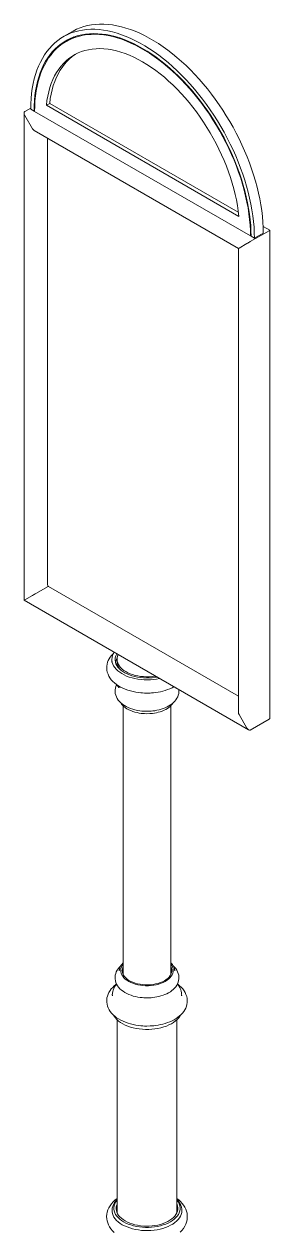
# Model space of a CAD drawing. Header units: inches. Extents: x -11 to 148, y 0 to 136.
# Drawn here: x 134.6 to 147, y 72.4 to 133.4 of the extents above; entities that cross this region are included whole.
import ezdxf

# ---------------------------------------------------------------- set-up
doc = ezdxf.new("R2010")
doc.units = ezdxf.units.IN
doc.layers.add('ZANO_R', color=7, linetype='Continuous', lineweight=0)

msp = doc.modelspace()

# ---------------------------------------------------------------- linework, layer by layer
at = {"layer": 'ZANO_R'}
for p, q in [((137.04078, 133.07337), (136.59015, 132.81323)), ((136.89853, 132.66931), (136.72955, 132.57176)), ((137.12236, 132.79853), (137.01119, 132.73435)), ((134.60104, 128.9485), (134.60104, 104.28826)), ((134.63604, 129.02585), (134.93192, 129.19666)), ((134.93176, 129.14779), (135.10074, 129.05024)), ((135.10074, 129.05024), (135.12898, 129.06654)), ((135.12891, 129.03398), (146.05659, 122.72556)), ((135.72467, 129.34052), (135.89366, 129.43807)), ((145.46083, 123.71996), (135.72467, 129.34052)), ((145.43829, 123.92807), (135.89366, 129.43807)), ((135.03034, 128.14779), (134.63604, 128.83073)), ((135.11484, 128.05859), (145.44423, 122.09556)), ((135.77668, 105.08089), (135.77668, 127.67651)), ((146.04251, 122.44103), (147.00009, 122.99383)), ((146.25374, 122.61175), (146.70436, 122.87189)), ((147.03508, 123.01404), (146.69701, 123.2092)), ((147.03508, 98.3538), (147.03508, 123.01404)), ((145.47922, 122.11577), (145.87352, 122.34347)), ((146.05659, 122.72556), (146.08468, 122.74178)), ((146.08475, 122.7093), (146.25374, 122.61175)), ((145.44423, 122.09556), (145.44423, 98.62192)), ((134.63604, 104.30847), (135.03034, 104.53617)), ((135.19932, 104.63374), (135.82039, 104.99227)), ((135.83301, 104.98333), (145.44423, 99.43489)), ((134.60104, 104.28826), (145.95802, 97.73201)), ((139.30452, 101.29245), (139.30452, 101.16236)), ((139.61718, 98.94573), (139.61718, 85.34435)), ((142.01894, 85.34435), (142.01894, 98.94551)), ((145.87352, 97.82121), (145.47922, 98.50415)), ((147.00009, 98.27644), (146.04251, 97.72364)), ((139.30253, 83.06208), (139.30253, 73.30271)), ((142.3336, 73.30271), (142.3336, 83.06208))]:
    msp.add_line(p, q, dxfattribs=at)
at = {"layer": 'ZANO_R', "flags": 128}
for points in [[(146.25374, 122.61175), (146.24877, 122.88837), (146.23388, 123.17022), (146.2091, 123.45684), (146.17446, 123.74771), (146.13003, 124.04231), (146.07589, 124.34014), (146.01212, 124.64066), (145.93885, 124.94337), (145.8562, 125.24772), (145.76432, 125.55317), (145.66336, 125.85919), (145.55351, 126.16526), (145.43496, 126.47082), (145.30791, 126.77535), (145.17258, 127.0783), (145.02923, 127.37915), (144.87809, 127.67738), (144.71943, 127.97244), (144.55354, 128.26384), (144.38069, 128.55105), (144.2012, 128.83359), (144.01538, 129.11093), (143.82355, 129.3826), (143.62606, 129.64814), (143.42324, 129.90706), (143.21546, 130.15892), (143.00308, 130.40327), (142.78647, 130.63968), (142.56601, 130.86774), (142.34209, 131.08705), (142.1151, 131.29723), (141.88544, 131.4979), (141.65351, 131.68872), (141.41972, 131.86935), (141.18448, 132.03946), (140.94821, 132.19878), (140.7113, 132.347), (140.47419, 132.48388), (140.23729, 132.60918), (140.00101, 132.72266), (139.76577, 132.82415), (139.53199, 132.91345), (139.30006, 132.99041), (139.0704, 133.0549), (138.84341, 133.1068), (138.61949, 133.14602), (138.39903, 133.1725), (138.18242, 133.18618), (137.97004, 133.18704), (137.76225, 133.17508), (137.55944, 133.15032), (137.36195, 133.11281), (137.17012, 133.06261), (136.9843, 132.99981), (136.80481, 132.92451), (136.63196, 132.83687), (136.46607, 132.73701), (136.30741, 132.62513), (136.15627, 132.5014), (136.01291, 132.36607), (135.87759, 132.21935), (135.75054, 132.06152), (135.63199, 131.89283), (135.52214, 131.7136), (135.42118, 131.52414), (135.32929, 131.32477), (135.24665, 131.11585), (135.17337, 130.89774), (135.10961, 130.67084), (135.05547, 130.43552), (135.01104, 130.19222), (134.9764, 129.94134), (134.95161, 129.68334), (134.93673, 129.41867), (134.93176, 129.14779)], [(146.70436, 122.87189), (146.6994, 123.14851), (146.68451, 123.43036), (146.65972, 123.71698), (146.62509, 124.00785), (146.58066, 124.30245), (146.52651, 124.60028), (146.46275, 124.90081), (146.38948, 125.20351), (146.30683, 125.50786), (146.21494, 125.81331), (146.11399, 126.11933), (146.00414, 126.4254), (145.88558, 126.73097), (145.75853, 127.03549), (145.62321, 127.33845), (145.47985, 127.63929), (145.32871, 127.93752), (145.17006, 128.23258), (145.00416, 128.52398), (144.83132, 128.81119), (144.65182, 129.09373), (144.466, 129.37107), (144.27418, 129.64274), (144.07668, 129.90828), (143.87387, 130.1672), (143.66609, 130.41906), (143.45371, 130.66341), (143.2371, 130.89982), (143.01664, 131.12788), (142.79272, 131.34719), (142.56573, 131.55737), (142.33607, 131.75804), (142.10414, 131.94886), (141.87035, 132.12949), (141.63511, 132.2996), (141.39883, 132.45892), (141.16193, 132.60714), (140.92482, 132.74402), (140.68792, 132.86932), (140.45164, 132.9828), (140.2164, 133.08429), (139.98261, 133.17359), (139.75068, 133.25055), (139.52102, 133.31504), (139.29403, 133.36694), (139.07011, 133.40616), (138.84965, 133.43264), (138.63304, 133.44632), (138.42066, 133.44718), (138.21288, 133.43522), (138.01006, 133.41046), (137.81257, 133.37295), (137.62075, 133.32275), (137.43492, 133.25996), (137.25543, 133.18465), (137.08259, 133.09701), (137.04078, 133.07337)], [(146.08475, 122.7093), (146.0798, 122.98133), (146.06497, 123.25856), (146.04027, 123.54053), (146.00576, 123.82671), (145.96149, 124.11659), (145.90754, 124.40965), (145.84402, 124.70535), (145.77104, 125.00317), (145.68872, 125.30258), (145.59722, 125.60302), (145.4967, 125.90396), (145.38735, 126.20486), (145.26935, 126.50517), (145.14293, 126.80435), (145.0083, 127.10187), (144.86572, 127.39719), (144.71544, 127.68977), (144.55773, 127.97909), (144.39288, 128.26463), (144.22118, 128.54586), (144.04294, 128.8223), (143.85848, 129.09343), (143.66813, 129.35877), (143.47225, 129.61784), (143.27117, 129.87017), (143.06527, 130.11532), (142.85491, 130.35283), (142.64048, 130.58228), (142.42235, 130.80326), (142.20093, 131.01536), (141.97661, 131.21821), (141.7498, 131.41144), (141.5209, 131.5947), (141.29033, 131.76766), (141.0585, 131.93001), (140.82584, 132.08147), (140.59275, 132.22174), (140.35966, 132.35058), (140.12699, 132.46776), (139.89517, 132.57308), (139.6646, 132.66632), (139.4357, 132.74734), (139.20889, 132.81599), (138.98457, 132.87213), (138.76314, 132.91568), (138.54502, 132.94654), (138.33059, 132.96467), (138.12023, 132.97003), (137.91433, 132.96262), (137.71325, 132.94244), (137.51737, 132.90954), (137.32702, 132.86396), (137.14256, 132.8058), (136.96432, 132.73516), (136.79262, 132.65217), (136.62776, 132.55696), (136.47005, 132.44973), (136.31977, 132.33066), (136.17719, 132.19997), (136.04257, 132.05788), (135.91615, 131.90466), (135.79815, 131.74058), (135.6888, 131.56594), (135.58828, 131.38106), (135.49678, 131.18626), (135.41446, 130.9819), (135.34148, 130.76834), (135.27796, 130.54598), (135.22401, 130.3152), (135.17974, 130.07643), (135.14523, 129.8301), (135.12053, 129.57665), (135.10569, 129.31655), (135.10074, 129.05024)], [(146.05659, 122.72556), (146.05153, 122.99993), (146.03636, 123.27964), (146.01112, 123.56415), (145.97583, 123.85295), (145.93058, 124.1455), (145.87545, 124.44127), (145.81053, 124.7397), (145.73596, 125.04024), (145.65185, 125.34235), (145.55838, 125.64543), (145.45572, 125.94896), (145.34405, 126.25236), (145.22358, 126.55507), (145.09453, 126.85652), (144.95715, 127.15617), (144.81169, 127.45346), (144.65841, 127.74783), (144.49761, 128.03874), (144.32958, 128.32565), (144.15462, 128.60803), (143.97307, 128.88537), (143.78526, 129.15714), (143.59154, 129.42283), (143.39226, 129.68197), (143.18781, 129.93407), (142.97854, 130.17866), (142.76486, 130.41528), (142.54716, 130.64351), (142.32583, 130.86291), (142.1013, 131.0731), (141.87397, 131.27366), (141.64427, 131.46424), (141.41263, 131.64447), (141.17946, 131.81403), (140.94521, 131.9726), (140.71031, 132.11989), (140.47519, 132.25562), (140.24029, 132.37955), (140.00604, 132.49144), (139.77287, 132.59108), (139.54122, 132.6783), (139.31153, 132.75293), (139.0842, 132.81483), (138.85967, 132.86389), (138.63834, 132.90002), (138.42064, 132.92315), (138.20696, 132.93323), (137.99769, 132.93025), (137.79323, 132.91422), (137.59396, 132.88516), (137.40024, 132.84313), (137.21243, 132.78821), (137.03088, 132.72048), (136.85592, 132.6401), (136.68789, 132.54719), (136.52708, 132.44194), (136.37381, 132.32454), (136.22835, 132.1952), (136.09097, 132.05417), (135.96192, 131.90171), (135.84145, 131.73809), (135.72978, 131.56362), (135.62712, 131.37863), (135.53364, 131.18346), (135.44954, 130.97846), (135.37496, 130.76403), (135.31005, 130.54055), (135.25491, 130.30844), (135.20966, 130.06813), (135.17438, 129.82006), (135.14914, 129.5647), (135.13397, 129.3025), (135.12891, 129.03398)], [(136.94148, 132.725), (136.92068, 132.70987), (136.78735, 132.60514)], [(135.72467, 129.34052), (135.75532, 129.57777), (135.79598, 129.80737), (135.84656, 130.02884), (135.90695, 130.24174), (135.97705, 130.44561), (136.05669, 130.64003), (136.14571, 130.82461), (136.24394, 130.99895), (136.35116, 131.16272), (136.46715, 131.31554), (136.59169, 131.45712), (136.72449, 131.58717), (136.86531, 131.70541), (137.01383, 131.81159), (137.16975, 131.9055), (137.33276, 131.98695), (137.50251, 132.05576), (137.67865, 132.1118), (137.86083, 132.15495), (138.04865, 132.1851), (138.24174, 132.20222), (138.43969, 132.20627), (138.6421, 132.19722), (138.84854, 132.17509), (139.05858, 132.13996), (139.27181, 132.09186), (139.48776, 132.03092), (139.70601, 131.95725), (139.92608, 131.87101), (140.14754, 131.77237), (140.36991, 131.66154), (140.59275, 131.53875), (140.81559, 131.40426), (141.03796, 131.25834), (141.25942, 131.10129), (141.47949, 130.93343), (141.69773, 130.75513), (141.91369, 130.56674), (142.12691, 130.36865), (142.33696, 130.16127), (142.5434, 129.94504), (142.74581, 129.7204), (142.94376, 129.4878), (143.13685, 129.24775), (143.32467, 129.00074), (143.50684, 128.74726), (143.68299, 128.48785), (143.85274, 128.22305), (144.01575, 127.95339), (144.17167, 127.67945), (144.32019, 127.40179), (144.461, 127.12098), (144.59381, 126.83759), (144.71834, 126.55223), (144.83434, 126.26548), (144.94156, 125.97792), (145.03979, 125.69017), (145.12881, 125.40281), (145.20845, 125.11643), (145.27854, 124.83164), (145.33894, 124.54901), (145.38952, 124.26913), (145.43018, 123.99259), (145.46083, 123.71996)], [(135.89366, 129.43807), (135.9243, 129.67532), (135.96496, 129.90492), (136.01554, 130.1264), (136.07594, 130.33929), (136.14603, 130.54316), (136.22567, 130.73758), (136.3147, 130.92216), (136.41292, 131.09651), (136.52014, 131.26027), (136.63614, 131.41309), (136.76067, 131.55467), (136.89348, 131.68472), (137.03429, 131.80296), (137.18281, 131.90914), (137.21334, 131.92886)], [(139.11771, 101.59375), (139.08904, 101.56747), (139.01833, 101.49139), (138.95595, 101.41148), (138.90232, 101.32795), (138.85786, 101.24104), (138.82295, 101.15095), (138.79797, 101.05779), (138.78334, 100.96154), (138.77974, 100.8621), (138.78809, 100.75944), (138.8096, 100.654), (138.84554, 100.54656), (138.88953, 100.45232), (138.94454, 100.36064), (139.01029, 100.27219), (139.08631, 100.18764), (139.17195, 100.10761), (139.2665, 100.03257), (139.3692, 99.96288), (139.47923, 99.89882), (139.59586, 99.84055), (139.71835, 99.78823), (139.84585, 99.74198), (139.9774, 99.70193), (140.11176, 99.66822), (140.24705, 99.64095), (140.3796, 99.62029), (140.50576, 99.60588), (140.59642, 99.59859), (140.69263, 99.59358), (140.81806, 99.59123), (140.98061, 99.59518), (141.04642, 99.59904), (141.15491, 99.60829), (141.26623, 99.6216), (141.38379, 99.64002), (141.50397, 99.66369), (141.62492, 99.6928), (141.74506, 99.72738), (141.86309, 99.76743), (141.97794, 99.81289), (142.08867, 99.86365), (142.18096, 99.91246)], [(141.24312, 100.45386), (141.22098, 100.45023), (141.07829, 100.43171), (140.93317, 100.42123), (140.78698, 100.41888), (140.64108, 100.42469), (140.49683, 100.43861), (140.35558, 100.46049), (140.21865, 100.49014), (140.08731, 100.52728), (139.9628, 100.57157), (139.84627, 100.62259), (139.73882, 100.67986), (139.64144, 100.74285), (139.55505, 100.81098), (139.48045, 100.88359), (139.41834, 100.96003), (139.3693, 101.03957), (139.33378, 101.12147), (139.31212, 101.20497), (139.30453, 101.28928), (139.31106, 101.37362), (139.33167, 101.45721), (139.36543, 101.53783)], [(139.03902, 101.28671), (139.03966, 101.23147), (139.04023, 101.18916), (139.04042, 101.17082), (139.04043, 101.16348), (139.04044, 101.1636)], [(139.05735, 101.1453), (139.08729, 101.05478), (139.13116, 100.96617), (139.18861, 100.88019), (139.25919, 100.79753), (139.34231, 100.71885), (139.43732, 100.6448), (139.54345, 100.57595), (139.65983, 100.51288), (139.78554, 100.45608), (139.91957, 100.40602), (140.06083, 100.36309), (140.20818, 100.32765), (140.36045, 100.29997), (140.5164, 100.28029), (140.67478, 100.26875), (140.83431, 100.26546), (140.99372, 100.27043), (141.15171, 100.28364), (141.30701, 100.30496), (141.45257, 100.33296)], [(139.21944, 101.15884), (139.24813, 101.07301), (139.29063, 100.98911), (139.34654, 100.90787), (139.41539, 100.83001), (139.49657, 100.75622), (139.58936, 100.68714), (139.69294, 100.62338), (139.80642, 100.5655), (139.92878, 100.514), (140.05896, 100.46935), (140.19581, 100.43193), (140.33813, 100.40207), (140.48466, 100.38004), (140.63413, 100.36603), (140.78521, 100.36016), (140.93658, 100.36248), (141.08691, 100.37297), (141.23488, 100.39154), (141.32438, 100.40696)], [(139.27598, 100.01656), (139.27369, 100.01229), (139.242, 99.93306), (139.21957, 99.85045), (139.2069, 99.76402), (139.20494, 99.67319), (139.21526, 99.57781), (139.23637, 99.48968), (139.26832, 99.40386), (139.31106, 99.32062), (139.36447, 99.24046), (139.42812, 99.16414), (139.50128, 99.09239), (139.58313, 99.02568), (139.67278, 98.96435), (139.76953, 98.90856), (139.87261, 98.85842), (139.98119, 98.8141), (140.09428, 98.77575), (140.21071, 98.74348), (140.33053, 98.71708), (140.44968, 98.6971), (140.55706, 98.6841), (140.63584, 98.67746), (140.72452, 98.67283), (140.81806, 98.67118), (140.96199, 98.67509), (141.02075, 98.67895), (141.11773, 98.68825), (141.21768, 98.70176), (141.32344, 98.7206), (141.43155, 98.74501), (141.53675, 98.77419), (141.63912, 98.80829), (141.73858, 98.84753), (141.83403, 98.89177), (141.92462, 98.94087), (142.00964, 98.9947), (142.08846, 99.05313), (142.16052, 99.11604), (142.22522, 99.18326), (142.28202, 99.25459), (142.33039, 99.3298), (142.36989, 99.40863), (142.40014, 99.49096), (142.42072, 99.57699), (142.43091, 99.66712), (142.42943, 99.76151), (142.42819, 99.76974)], [(139.26196, 100.03617), (139.27066, 100.02333), (139.3205, 99.95987), (139.35289, 99.92215), (139.37561, 99.89696), (139.3891, 99.88239), (139.39718, 99.87373), (139.40281, 99.8677), (139.40576, 99.86451), (139.4057, 99.86458)], [(139.49049, 99.10298), (139.49062, 99.10272), (139.53454, 99.03699), (139.58851, 98.97324), (139.65205, 98.91227), (139.72463, 98.8547), (139.80559, 98.80106), (139.89505, 98.75139), (139.99183, 98.70646), (140.09461, 98.66683), (140.20216, 98.63285), (140.31285, 98.60479), (140.424, 98.58293), (140.529, 98.56761), (140.61292, 98.55889), (140.69003, 98.55353), (140.81806, 98.55014), (140.95502, 98.55403), (141.00997, 98.55779), (141.10051, 98.56681), (141.19326, 98.57981), (141.29084, 98.59779), (141.39001, 98.62091), (141.48895, 98.64934), (141.58601, 98.68306), (141.67975, 98.72199), (141.76893, 98.76593), (141.85169, 98.81418), (141.92499, 98.86463), (141.99093, 98.9183), (142.04901, 98.97473), (142.09879, 99.03332), (142.13993, 99.09336), (142.14463, 99.10216)], [(139.4915, 85.79029), (139.4756, 85.77641), (139.4109, 85.70919), (139.35411, 85.63785), (139.30573, 85.56264), (139.26623, 85.48382), (139.23598, 85.40149), (139.2154, 85.31546), (139.20522, 85.22533), (139.20669, 85.13094), (139.22156, 85.0328), (139.24626, 84.94705), (139.28166, 84.86361), (139.32777, 84.78282), (139.38427, 84.70542), (139.45054, 84.63216), (139.52585, 84.56353), (139.60942, 84.49987), (139.70058, 84.44138), (139.79868, 84.38819), (139.90296, 84.34048), (140.01257, 84.29844), (140.12646, 84.26225), (140.2432, 84.2321), (140.36053, 84.20816), (140.47348, 84.19067), (140.57254, 84.17957), (140.65169, 84.17343), (140.74439, 84.16927), (140.81806, 84.16826)], [(139.41999, 85.58918), (139.41671, 85.57491), (139.41341, 85.55936), (139.41182, 85.55155), (139.41044, 85.5447), (139.40911, 85.53817), (139.40834, 85.53448), (139.40839, 85.53469)], [(139.61718, 85.94693), (139.58711, 85.91771), (139.53733, 85.85913), (139.49619, 85.79909), (139.46387, 85.73854), (139.44037, 85.67887), (139.42539, 85.62273), (139.41815, 85.57778), (139.41737, 85.5706), (139.41722, 85.56915), (139.41716, 85.56858), (139.41715, 85.56844), (139.41714, 85.56837), (139.41714, 85.56832), (139.41714, 85.56828), (139.41713, 85.56825), (139.41713, 85.56824), (139.41713, 85.56818), (139.41718, 85.56859)], [(142.01894, 85.87787), (142.01993, 85.87666), (142.07149, 85.8036), (142.10977, 85.72786), (142.13436, 85.65025), (142.145, 85.5716), (142.14157, 85.49273), (142.12411, 85.41448), (142.0928, 85.33768), (142.04798, 85.26315), (141.99013, 85.19167), (141.91985, 85.12401), (141.83789, 85.06087), (141.74512, 85.00294), (141.64253, 84.95082), (141.53119, 84.90506), (141.4123, 84.86616), (141.2871, 84.83452), (141.15694, 84.81048), (141.02318, 84.79429), (140.88725, 84.78612), (140.75058, 84.78607), (140.61463, 84.79414), (140.48084, 84.81022), (140.35062, 84.83417), (140.22535, 84.86572), (140.10637, 84.90453), (139.99493, 84.9502), (139.89222, 85.00225), (139.79933, 85.06012), (139.71723, 85.12319), (139.6468, 85.1908), (139.58878, 85.26223), (139.5438, 85.33673), (139.51232, 85.41351), (139.49469, 85.49174), (139.49108, 85.57061), (139.50154, 85.64928), (139.52596, 85.7269), (139.56407, 85.80267), (139.61547, 85.87577), (139.61719, 85.87787)], [(139.74402, 85.17852), (139.68146, 85.24654), (139.63177, 85.31801), (139.59552, 85.39213), (139.57312, 85.46805), (139.56483, 85.54491), (139.57074, 85.62185), (139.59079, 85.69799), (139.61718, 85.75839)], [(139.61718, 85.53734), (139.60604, 85.51443), (139.57949, 85.44085)], [(142.01894, 85.75839), (142.02419, 85.74796), (142.05355, 85.67283), (142.06892, 85.59633), (142.07011, 85.51932), (142.05711, 85.44268), (142.03008, 85.36726), (141.98932, 85.29393), (141.93528, 85.22352), (141.86858, 85.15682), (141.78999, 85.0946), (141.70038, 85.03755), (141.60077, 84.98632), (141.49229, 84.94149), (141.37618, 84.90357), (141.25374, 84.87299), (141.12636, 84.8501), (140.9955, 84.83516), (140.86262, 84.82833), (140.72923, 84.82969), (140.59686, 84.83923), (140.46699, 84.85684), (140.34109, 84.88232), (140.2206, 84.91537), (140.10688, 84.95564), (140.00122, 85.00265), (139.90482, 85.05588), (139.81876, 85.11473), (139.74402, 85.17852)], [(140.81806, 84.16826), (140.96273, 84.17217), (141.02098, 84.17597), (141.1168, 84.18505), (141.21468, 84.19808), (141.3175, 84.21601), (141.42187, 84.23896), (141.52605, 84.26703), (141.62849, 84.30017), (141.72797, 84.33831), (141.82346, 84.3813), (141.91411, 84.42897), (141.99918, 84.48115), (142.07807, 84.53766), (142.15026, 84.59838), (142.21527, 84.66317), (142.2726, 84.73185), (142.3218, 84.80425), (142.36243, 84.88016), (142.39413, 84.95938), (142.41655, 85.042), (142.42922, 85.12842), (142.43119, 85.21926), (142.42087, 85.31464), (142.39975, 85.40276), (142.36781, 85.48859), (142.32507, 85.57183), (142.27165, 85.65199), (142.208, 85.7283), (142.14564, 85.78947)], [(142.21902, 85.56799), (142.21902, 85.56796), (142.219, 85.56815), (142.219, 85.56821), (142.21899, 85.56824), (142.21899, 85.56826), (142.21899, 85.56831), (142.21898, 85.56835), (142.21898, 85.56841), (142.21897, 85.56849), (142.21895, 85.56862), (142.21893, 85.56891), (142.21885, 85.56964), (142.21856, 85.57248), (142.21622, 85.59136), (142.20125, 85.66102), (142.17902, 85.72329), (142.14551, 85.78973), (142.10158, 85.85546), (142.04761, 85.91921), (142.01894, 85.94672)], [(142.05663, 85.44084), (142.0406, 85.48956), (142.01894, 85.53734)], [(142.22754, 85.53551), (142.22773, 85.53473), (142.22687, 85.53886), (142.22537, 85.54623), (142.22379, 85.55407), (142.22224, 85.56165), (142.2203, 85.5708), (142.21691, 85.58597), (142.21685, 85.58622)], [(139.26184, 84.85582), (139.24761, 84.84581), (139.16066, 84.77503), (139.08126, 84.69964), (139.00997, 84.61988), (138.94735, 84.53598), (138.8939, 84.44825), (138.85008, 84.35694), (138.81632, 84.26228), (138.7931, 84.16436), (138.78108, 84.06326), (138.78114, 83.95914), (138.79443, 83.8524), (138.81813, 83.7567), (138.85284, 83.66279), (138.89854, 83.57112), (138.95502, 83.48227), (139.0219, 83.3969), (139.09861, 83.31559), (139.18454, 83.23877), (139.27904, 83.16678), (139.38143, 83.09988), (139.4911, 83.03825), (139.60737, 82.9821), (139.72952, 82.93158), (139.85672, 82.88689), (139.988, 82.84817), (140.12208, 82.8156), (140.25701, 82.78931), (140.38887, 82.76948), (140.51242, 82.7559), (140.60117, 82.74902), (140.69809, 82.7442), (140.81806, 82.74209)], [(139.27619, 84.8765), (139.27574, 84.87593), (139.21613, 84.78965), (139.18178, 84.73245), (139.16039, 84.69319), (139.13425, 84.63925), (139.1046, 84.56426), (139.08238, 84.48689), (139.06785, 84.40137), (139.06366, 84.3284), (139.06397, 84.29856), (139.06445, 84.28483), (139.06465, 84.28014), (139.06476, 84.27774), (139.06484, 84.27612), (139.06489, 84.27486), (139.06493, 84.27402), (139.06495, 84.27375)], [(140.81806, 82.74209), (140.98122, 82.746), (141.047, 82.74982), (141.15544, 82.75894), (141.26664, 82.77205), (141.38401, 82.79015), (141.50391, 82.8134), (141.62449, 82.84194), (141.74415, 82.87579), (141.8616, 82.9149), (141.97574, 82.95919), (142.08566, 83.00851), (142.19054, 83.06271), (142.28971, 83.12163), (142.38254, 83.18509), (142.46849, 83.25292), (142.54708, 83.32498), (142.61779, 83.40106), (142.68018, 83.48097), (142.73381, 83.5645), (142.77826, 83.65141), (142.81317, 83.7415), (142.83816, 83.83466), (142.85278, 83.93091), (142.85639, 84.03035), (142.84803, 84.13301), (142.82653, 84.23845), (142.79058, 84.34589), (142.74659, 84.44013), (142.69159, 84.53181), (142.62584, 84.62026), (142.54982, 84.70481), (142.46417, 84.78484), (142.37417, 84.85627)], [(142.57119, 84.274), (142.57119, 84.27395), (142.57124, 84.27504), (142.5713, 84.27636), (142.57138, 84.2782), (142.57149, 84.28048), (142.57164, 84.28401), (142.5719, 84.29072), (142.57234, 84.30671), (142.57207, 84.34739), (142.56619, 84.41871), (142.54912, 84.50574), (142.5269, 84.5774), (142.49994, 84.64352), (142.4727, 84.69897), (142.45123, 84.73793), (142.42824, 84.7765), (142.36546, 84.86911), (142.36014, 84.87588)], [(142.51412, 83.28993), (142.48546, 83.24187), (142.42314, 83.15702), (142.34789, 83.07575), (142.26033, 82.99869), (142.16116, 82.92648), (142.05117, 82.85969), (141.93125, 82.79886), (141.80237, 82.74448), (141.66557, 82.69699), (141.52194, 82.65677), (141.37264, 82.62414), (141.21888, 82.59937), (141.06189, 82.58266), (140.90294, 82.57413), (140.74331, 82.57387), (140.58428, 82.58187), (140.42713, 82.59807), (140.27312, 82.62233), (140.12351, 82.65447), (139.97948, 82.69421), (139.84221, 82.74125), (139.7128, 82.79521), (139.59228, 82.85564), (139.48164, 82.92207), (139.38175, 82.99396), (139.29343, 83.07072), (139.21738, 83.15175), (139.15422, 83.23639), (139.11947, 83.2946)], [(139.30253, 74.016), (139.20668, 73.94185), (139.10779, 73.85035), (139.02066, 73.75284), (138.94626, 73.65039), (138.88525, 73.54421), (138.83788, 73.43546), (138.80412, 73.32521), (138.78375, 73.2144), (138.77643, 73.10384), (138.78184, 72.99422), (138.79961, 72.88622), (138.82941, 72.78046), (138.87099, 72.67732), (138.92421, 72.5771), (138.98901, 72.48014), (139.06538, 72.38681), (139.15321, 72.29763)], [(142.3336, 73.92631), (142.34808, 73.9079), (142.40389, 73.82474), (142.44616, 73.73896), (142.47455, 73.6513), (142.4888, 73.5625), (142.4888, 73.47331), (142.47455, 73.38451), (142.44616, 73.29685), (142.40389, 73.21107), (142.34808, 73.12791), (142.27922, 73.04807), (142.19789, 72.97225), (142.10479, 72.90108), (142.00072, 72.83517), (141.88655, 72.77509), (141.76327, 72.72134), (141.63192, 72.6744), (141.49363, 72.63464), (141.34958, 72.60243), (141.20099, 72.57802), (141.04913, 72.56163), (140.8953, 72.55341), (140.74082, 72.55341), (140.58699, 72.56163), (140.43514, 72.57802), (140.28655, 72.60243), (140.14249, 72.63464), (140.0042, 72.6744), (139.87286, 72.72135), (139.74957, 72.77509), (139.63541, 72.83517), (139.53133, 72.90108), (139.43823, 72.97225), (139.35691, 73.04807), (139.28804, 73.12791), (139.23224, 73.21107), (139.18996, 73.29685), (139.16157, 73.38451), (139.14732, 73.47331), (139.14732, 73.5625), (139.16157, 73.6513), (139.18996, 73.73896), (139.23224, 73.82474), (139.28804, 73.9079), (139.30253, 73.92631)], [(142.49192, 72.30607), (142.58367, 72.40141), (142.66302, 72.50211), (142.72919, 72.60701), (142.78178, 72.71491), (142.82071, 72.8247), (142.84616, 72.9354), (142.85842, 73.04614), (142.85783, 73.15621), (142.84473, 73.26494), (142.81948, 73.3716), (142.78237, 73.47578), (142.73358, 73.57714), (142.67319, 73.67539), (142.60123, 73.77015), (142.51775, 73.86098), (142.42298, 73.94729), (142.3336, 74.01593)], [(142.45741, 73.79777), (142.48841, 73.75043), (142.53408, 73.66263), (142.56593, 73.57283), (142.58371, 73.48173), (142.58727, 73.39009), (142.57659, 73.29863), (142.55175, 73.20809), (142.51295, 73.1192), (142.46051, 73.03268), (142.39484, 72.94921), (142.31647, 72.86949), (142.22605, 72.79414), (142.12428, 72.72377), (142.012, 72.65895), (141.8901, 72.6002), (141.75958, 72.548), (141.62147, 72.50276), (141.47689, 72.46485), (141.32701, 72.43457), (141.17304, 72.41217), (141.0162, 72.39783), (140.85777, 72.39167), (140.69902, 72.39372), (140.54123, 72.40399), (140.38566, 72.42238), (140.23358, 72.44874), (140.08621, 72.48287), (139.94472, 72.52448), (139.81027, 72.57325), (139.68393, 72.62878), (139.56673, 72.69063), (139.45959, 72.75829), (139.3634, 72.83123), (139.27892, 72.90884), (139.20683, 72.99052), (139.14771, 73.0756), (139.10204, 73.16339), (139.07019, 73.2532), (139.05241, 73.34429), (139.04885, 73.43593), (139.05953, 73.52739), (139.08437, 73.61793), (139.12317, 73.70682), (139.14288, 73.74234)], [(139.30253, 73.7331), (139.27896, 73.66731), (139.26133, 73.58218), (139.2578, 73.49646), (139.26839, 73.41094), (139.29302, 73.32639), (139.33146, 73.24357), (139.38337, 73.16323), (139.44826, 73.08611), (139.52556, 73.0129), (139.61457, 72.94426), (139.71448, 72.88082)], [(139.2769, 73.37577), (139.27896, 73.38305), (139.30253, 73.44883)], [(139.71448, 72.88082), (139.82438, 72.82314), (139.94327, 72.77176), (140.0701, 72.72714), (140.20369, 72.68967), (140.34285, 72.65971), (140.48631, 72.63752), (140.63278, 72.6233), (140.78092, 72.61718), (140.9294, 72.61922), (141.07687, 72.6294), (141.222, 72.64763), (141.36347, 72.67373), (141.5, 72.70749), (141.63036, 72.74858), (141.75336, 72.79664), (141.86789, 72.85123), (141.97291, 72.91185), (142.06747, 72.97797), (142.15072, 73.04898), (142.2219, 73.12423), (142.28036, 73.20305), (142.32559, 73.28471), (142.35716, 73.3685), (142.37479, 73.45363), (142.37833, 73.53935), (142.36773, 73.62487), (142.3431, 73.70942), (142.3336, 73.7331)], [(142.3336, 73.44883), (142.3431, 73.42515), (142.35923, 73.37577)]]:
    msp.add_lwpolyline(points, dxfattribs=at)
at = {"layer": 'ZANO_R'}
for centre, radius, start, end in [((138.19669, 130.41895), 2.59795, 110.46018, 119.9792067), ((138.29321, 130.514), 2.5639, 116.5651316, 121.4557498), ((160.82335, 99.087), 27.61557, 119.9532583, 120.037101), ((135.89898, 105.08646), 0.12242, 182.6055208, 237.3944794), ((139.68053, 101.29177), 0.64016, 145.0232482, 193.22716), ((139.77018, 101.293), 0.56684, 149.0238624, 193.6900776), ((139.85198, 100.98304), 0.65383, 146.4262725, 164.8789932), ((139.88377, 101.17453), 0.57938, 181.2042923, 217.774033), ((146.14899, 96.22649), 5.34704, 136.9415392, 137.1242897), ((139.79708, 73.45839), 0.7112, 134.0583453, 155.6006398), ((141.67068, 73.32701), 0.92373, 22.6653622, 44.1384724)]:
    msp.add_arc(centre, radius, start, end, dxfattribs=at)
for centre, major_axis, ratio, start_param, end_param in [((134.72053, 128.87951), (-0.0845, 0.14634), 0.57733463, 6.28314468, 7.853941), ((134.72053, 128.87951), (-0.0845, 0.14634), 0.57733463, 6.28314468, 7.853941), ((135.11483, 128.19656), (-0.0845, 0.14634), 0.57733463, 1.57075569, 2.35623512), ((135.11483, 128.19656), (-0.0845, 0.14634), 0.57733463, 1.57075569, 2.35623512), ((146.91559, 122.94504), (0.11949, 0.06899), 0.00007037, 0.00004063, 0.78535753), ((145.95801, 122.39225), (0.11949, 0.06899), 0.00007037, 0.78535753, 2.35615386), ((145.95801, 122.39225), (0.11949, 0.06899), 0.00007037, 0.78535753, 2.35615386), ((145.56372, 122.16455), (0.11949, 0.06899), 0.00007037, 2.35615386, 3.14163329), ((145.56372, 122.16455), (0.11949, 0.06899), 0.00007037, 2.35615386, 3.14155202), ((135.11483, 104.58495), (0.11949, 0.06899), 0.00007037, 0.78535753, 2.35615386), ((135.11483, 104.58495), (0.11949, 0.06899), 0.00007037, 0.78535753, 2.35615386), ((134.72053, 104.35725), (0.11949, 0.06899), 0.00007037, 2.35615386, 3.14163329), ((134.72053, 104.35725), (0.11949, 0.06899), 0.00007037, 2.35615386, 3.14155202), ((145.56372, 98.55293), (-0.0845, 0.14634), 0.57733463, 0.78535753, 1.57075569), ((145.56372, 98.55293), (-0.0845, 0.14634), 0.57733463, 0.78535753, 1.57075569), ((146.91559, 98.42279), (-0.0845, 0.14634), 0.57733463, 3.14155202, 3.92695018), ((146.91559, 98.42279), (-0.0845, 0.14634), 0.57733463, 3.14155202, 3.92695018), ((145.95801, 97.86999), (-0.0845, 0.14634), 0.57733463, 1.57075569, 3.14155202), ((145.95801, 97.86999), (-0.0845, 0.14634), 0.57733463, 1.57075569, 3.14155202)]:
    msp.add_ellipse(centre, major_axis=major_axis, ratio=ratio, start_param=start_param, end_param=end_param, dxfattribs=at)

doc.saveas('drawing.dxf')
